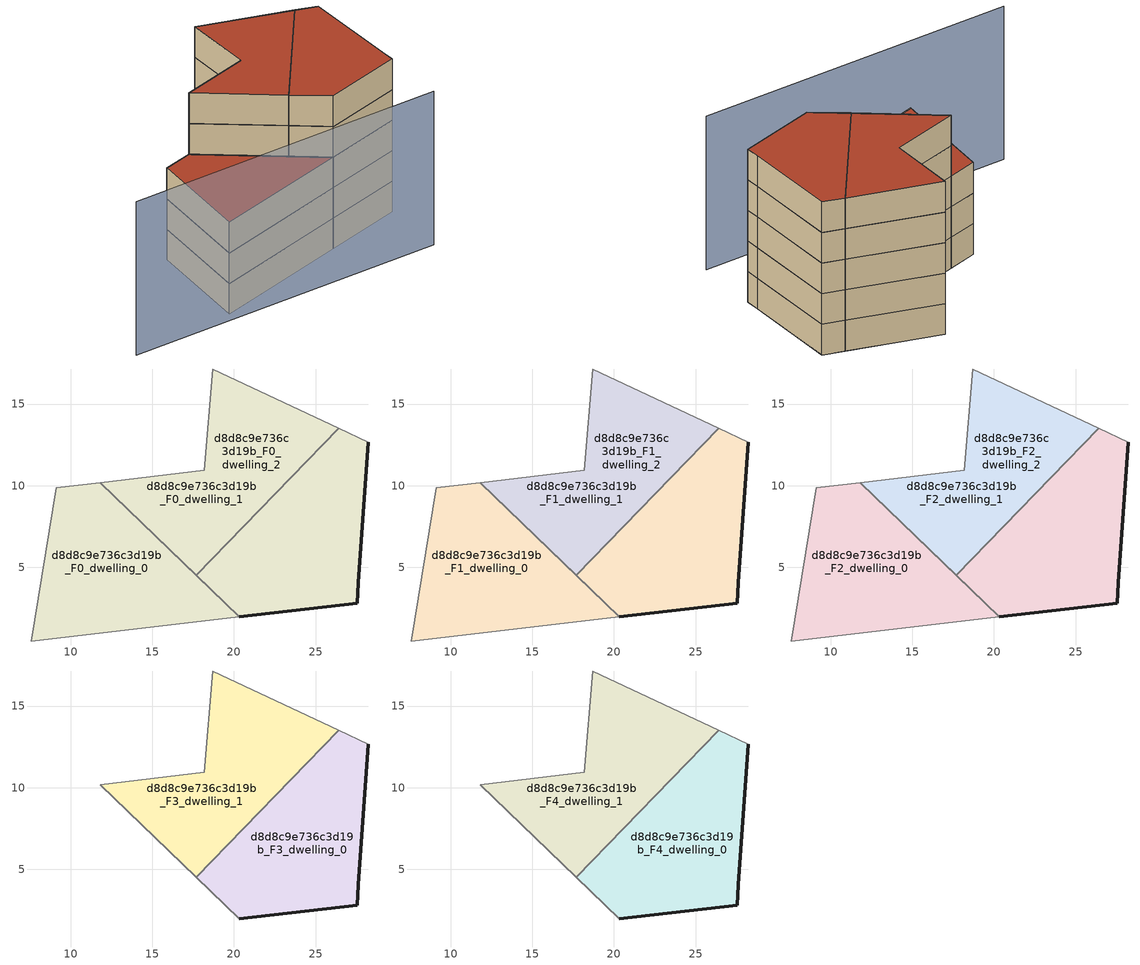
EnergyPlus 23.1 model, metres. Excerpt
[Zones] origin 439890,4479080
d8d8c9e736c3d19b_F0_dwelling_0
 floor ground (EU_floor_Construction): 20.31,1.97 11.82,10.19 9.12,9.88 7.57,0.49 z0; 27.54,2.81 27.62,4.07 28.24,12.66 26.43,13.52 17.7,4.5 20.31,1.97 z0
 wall outside (EU_wall_Construction): 28.24,12.66 27.62,4.07 27.54,2.81 20.32,1.97 z0:3
 wall adiabatic (EU_wall_Construction): 20.32,1.97 17.7,4.5 / 26.43,13.52 28.24,12.66 z0:3
 wall to d8d8c9e736c3d19b_F0_dwelling_1 (EU_wall_Construction): 17.7,4.5 26.43,13.52 z0:3
d8d8c9e736c3d19b_F0_dwelling_1
 floor ground (EU_floor_Construction): 17.7,4.5 26.43,13.52 18.71,17.15 18.18,10.94 11.82,10.19 z0; 20.31,1.97 11.82,10.19 9.12,9.88 7.57,0.49 z0
 wall adiabatic (EU_wall_Construction): 17.7,4.5 11.82,10.19 18.18,10.94 18.71,17.15 26.43,13.52 z0:3
d8d8c9e736c3d19b_F0_dwelling_2
 floor ground (EU_floor_Construction): 20.31,1.97 11.82,10.19 9.12,9.88 7.57,0.49 z0; 27.54,2.81 27.62,4.07 28.24,12.66 26.43,13.52 17.7,4.5 20.31,1.97 z0; 17.7,4.5 26.43,13.52 18.71,17.15 18.18,10.94 11.82,10.19 z0
 wall adiabatic (EU_wall_Construction): 11.82,10.19 20.32,1.97 7.57,0.49 9.12,9.88 11.82,10.19 z0:3
d8d8c9e736c3d19b_F1_dwelling_0
 floor adiabatic (EU_floor_Construction): 27.54,2.81 27.62,4.07 28.24,12.66 26.43,13.52 17.7,4.5 20.31,1.97 z3; 20.31,1.97 11.82,10.19 9.12,9.88 7.57,0.49 z3
 wall outside (EU_wall_Construction): 28.24,12.66 27.62,4.07 27.54,2.81 20.32,1.97 z3:6
 wall adiabatic (EU_wall_Construction): 20.32,1.97 17.7,4.5 / 26.43,13.52 28.24,12.66 z3:6
 wall to d8d8c9e736c3d19b_F1_dwelling_1 (EU_wall_Construction): 17.7,4.5 26.43,13.52 z3:6
d8d8c9e736c3d19b_F1_dwelling_1
 floor to d8d8c9e736c3d19b_F0_dwelling_1 (EU_floor_Construction): 17.7,4.5 26.43,13.52 18.71,17.15 18.18,10.94 11.82,10.19 z3; 20.31,1.97 11.82,10.19 9.12,9.88 7.57,0.49 z3
 wall adiabatic (EU_wall_Construction): 17.7,4.5 11.82,10.19 18.18,10.94 18.71,17.15 26.43,13.52 z3:6
d8d8c9e736c3d19b_F1_dwelling_2
 floor to d8d8c9e736c3d19b_F0_dwelling_2 (EU_floor_Construction): 20.31,1.97 11.82,10.19 9.12,9.88 7.57,0.49 z3; 27.54,2.81 27.62,4.07 28.24,12.66 26.43,13.52 17.7,4.5 20.31,1.97 z3
 floor adiabatic (EU_floor_Construction): 17.7,4.5 26.43,13.52 18.71,17.15 18.18,10.94 11.82,10.19 z3
 wall adiabatic (EU_wall_Construction): 11.82,10.19 20.32,1.97 7.57,0.49 9.12,9.88 11.82,10.19 z3:6
d8d8c9e736c3d19b_F2_dwelling_0
 floor adiabatic (EU_floor_Construction): 27.54,2.81 27.62,4.07 28.24,12.66 26.43,13.52 17.7,4.5 20.31,1.97 z6; 20.31,1.97 11.82,10.19 9.12,9.88 7.57,0.49 z6
 wall outside (EU_wall_Construction): 28.24,12.66 27.62,4.07 27.54,2.81 20.32,1.97 z6:9
 wall adiabatic (EU_wall_Construction): 20.32,1.97 17.7,4.5 / 26.43,13.52 28.24,12.66 z6:9
 wall to d8d8c9e736c3d19b_F2_dwelling_1 (EU_wall_Construction): 17.7,4.5 26.43,13.52 z6:9
 roof outside (EU_floor_Construction): 20.31,1.97 7.57,0.49 9.12,9.88 11.82,10.19 z9
d8d8c9e736c3d19b_F2_dwelling_1
 floor to d8d8c9e736c3d19b_F1_dwelling_1 (EU_floor_Construction): 17.7,4.5 26.43,13.52 18.71,17.15 18.18,10.94 11.82,10.19 z6; 20.31,1.97 11.82,10.19 9.12,9.88 7.57,0.49 z6
 wall adiabatic (EU_wall_Construction): 17.7,4.5 11.82,10.19 18.18,10.94 18.71,17.15 26.43,13.52 z6:9
 roof outside (EU_floor_Construction): 20.31,1.97 7.57,0.49 9.12,9.88 11.82,10.19 z9
d8d8c9e736c3d19b_F2_dwelling_2
 floor to d8d8c9e736c3d19b_F1_dwelling_2 (EU_floor_Construction): 20.31,1.97 11.82,10.19 9.12,9.88 7.57,0.49 z6; 27.54,2.81 27.62,4.07 28.24,12.66 26.43,13.52 17.7,4.5 20.31,1.97 z6
 floor adiabatic (EU_floor_Construction): 17.7,4.5 26.43,13.52 18.71,17.15 18.18,10.94 11.82,10.19 z6
 wall adiabatic (EU_wall_Construction): 11.82,10.19 20.32,1.97 7.57,0.49 9.12,9.88 11.82,10.19 z6:9
 ceiling adiabatic (EU_roof_Construction): 28.24,12.66 27.62,4.07 27.54,2.81 20.31,1.97 17.7,4.5 26.43,13.52 z9; 26.43,13.52 17.7,4.5 11.82,10.19 18.18,10.94 18.71,17.15 z9
 roof outside (EU_roof_Construction): 20.31,1.97 7.57,0.49 9.12,9.88 11.82,10.19 z9
d8d8c9e736c3d19b_F3_dwelling_0
 floor to d8d8c9e736c3d19b_F2_dwelling_0 (EU_floor_Construction): 27.54,2.81 27.62,4.07 28.24,12.66 26.43,13.52 17.7,4.5 20.31,1.97 z9
 wall outside (EU_wall_Construction): 28.24,12.66 27.62,4.07 27.54,2.81 20.32,1.97 z9:12
 wall adiabatic (EU_wall_Construction): 20.32,1.97 17.7,4.5 / 26.43,13.52 28.24,12.66 z9:12
 wall to d8d8c9e736c3d19b_F3_dwelling_1 (EU_wall_Construction): 17.7,4.5 26.43,13.52 z9:12
d8d8c9e736c3d19b_F3_dwelling_1
 floor to d8d8c9e736c3d19b_F2_dwelling_1 (EU_floor_Construction): 17.7,4.5 26.43,13.52 18.71,17.15 18.18,10.94 11.82,10.19 z9
 wall adiabatic (EU_wall_Construction): 17.7,4.5 11.82,10.19 18.18,10.94 18.71,17.15 26.43,13.52 z9:12
d8d8c9e736c3d19b_F4_dwelling_0
 floor to d8d8c9e736c3d19b_F3_dwelling_0 (EU_floor_Construction): 27.54,2.81 27.62,4.07 28.24,12.66 26.43,13.52 17.7,4.5 20.31,1.97 z12
 wall outside (EU_wall_Construction): 28.24,12.66 27.62,4.07 27.54,2.81 20.32,1.97 z12:15
 wall adiabatic (EU_wall_Construction): 20.32,1.97 17.7,4.5 / 26.43,13.52 28.24,12.66 z12:15
 wall to d8d8c9e736c3d19b_F4_dwelling_1 (EU_wall_Construction): 17.7,4.5 26.43,13.52 z12:15
 roof outside (EU_roof_Construction): 28.24,12.66 27.62,4.07 27.54,2.81 20.32,1.97 17.7,4.5 26.43,13.52 z15
d8d8c9e736c3d19b_F4_dwelling_1
 floor to d8d8c9e736c3d19b_F3_dwelling_1 (EU_floor_Construction): 17.7,4.5 26.43,13.52 18.71,17.15 18.18,10.94 11.82,10.19 z12
 wall adiabatic (EU_wall_Construction): 17.7,4.5 11.82,10.19 18.18,10.94 18.71,17.15 26.43,13.52 z12:15
 roof outside (EU_roof_Construction): 26.43,13.52 17.7,4.5 11.82,10.19 18.18,10.94 18.71,17.15 z15
shading: -2.1,1.09 26.86,-3.02 z0:15
[Building]
EU S2 Campaign: North Axis=0; Terrain=City; Solar Distribution=FullExterior
[Site:Location]
Madrid: Latitude=40.5; Longitude=-3.5; Time Zone=1; Elevation=609
[SizingPeriod:WeatherFileDays]
AnnualSizingPeriod: Begin Month=1; Begin Day of Month=1; End Month=12; End Day of Month=31; Day of Week for Start Day=Monday; Use Weather File Daylight Saving Period=No; Use Weather File Rain and Snow Indicators=No
[MATERIAL]
EU_InternalMass_Material: Roughness=MediumRough; Thickness=0.1; Conductivity=1; Density=1800; Specific Heat=900; Thermal Absorptance=0.9; Solar Absorptance=0.7; Visible Absorptance=0.7
[MATERIAL:NOMASS] Roughness=MediumRough; Thermal Absorptance=0.9; Solar Absorptance=0.7; Visible Absorptance=0.7
Name | Thermal Resistance
EU_wall_NoMass | 0.609216
EU_roof_NoMass | 0.513268
EU_floor_NoMass | 0.568163
[CONSTRUCTION]
EU_wall_Construction: EU_wall_NoMass
EU_roof_Construction: EU_roof_NoMass
EU_floor_Construction: EU_floor_NoMass
EU_InternalMass_Construction: EU_InternalMass_Material
[ZONE] Type=1; Multiplier=1; Ceiling Height=autocalculate; Floor Area=autocalculate; Part of Total Floor Area=Yes
Name | Volume
d8d8c9e736c3d19b_F0_dwelling_0; d8d8c9e736c3d19b_F1_dwelling_0; d8d8c9e736c3d19b_F2_dwelling_0 | 426.794
d8d8c9e736c3d19b_F3_dwelling_0; d8d8c9e736c3d19b_F4_dwelling_0 | 213.397
d8d8c9e736c3d19b_F0_dwelling_1; d8d8c9e736c3d19b_F1_dwelling_1; d8d8c9e736c3d19b_F2_dwelling_1 | 426.822
d8d8c9e736c3d19b_F3_dwelling_1 | 213.425
d8d8c9e736c3d19b_F4_dwelling_1 | 213.426
d8d8c9e736c3d19b_F0_dwelling_2 | 640.219
d8d8c9e736c3d19b_F1_dwelling_2; d8d8c9e736c3d19b_F2_dwelling_2 | 640.218
[INTERNALMASS] Construction=EU_InternalMass_Construction
Name | Zone or ZoneList | Surface Area
d8d8c9e736c3d19b_F0_dwelling_0_EU_InternalMass | d8d8c9e736c3d19b_F0_dwelling_0 | 71.1321
d8d8c9e736c3d19b_F0_dwelling_1_EU_InternalMass | d8d8c9e736c3d19b_F0_dwelling_1 | 71.1422
d8d8c9e736c3d19b_F0_dwelling_2_EU_InternalMass | d8d8c9e736c3d19b_F0_dwelling_2 | 71.1323
d8d8c9e736c3d19b_F1_dwelling_0_EU_InternalMass | d8d8c9e736c3d19b_F1_dwelling_0 | 71.1321
d8d8c9e736c3d19b_F1_dwelling_1_EU_InternalMass | d8d8c9e736c3d19b_F1_dwelling_1 | 71.1422
d8d8c9e736c3d19b_F1_dwelling_2_EU_InternalMass | d8d8c9e736c3d19b_F1_dwelling_2 | 71.1323
d8d8c9e736c3d19b_F2_dwelling_0_EU_InternalMass | d8d8c9e736c3d19b_F2_dwelling_0 | 71.1321
d8d8c9e736c3d19b_F2_dwelling_1_EU_InternalMass | d8d8c9e736c3d19b_F2_dwelling_1 | 71.1422
d8d8c9e736c3d19b_F2_dwelling_2_EU_InternalMass | d8d8c9e736c3d19b_F2_dwelling_2 | 71.1323
d8d8c9e736c3d19b_F3_dwelling_0_EU_InternalMass | d8d8c9e736c3d19b_F3_dwelling_0 | 106.703
d8d8c9e736c3d19b_F3_dwelling_1_EU_InternalMass | d8d8c9e736c3d19b_F3_dwelling_1 | 106.705
d8d8c9e736c3d19b_F4_dwelling_0_EU_InternalMass | d8d8c9e736c3d19b_F4_dwelling_0 | 106.703
d8d8c9e736c3d19b_F4_dwelling_1_EU_InternalMass | d8d8c9e736c3d19b_F4_dwelling_1 | 106.705
[OTHEREQUIPMENT] Fuel Type=Electricity; Design Level Calculation Method=Watts/Area; Power per Zone Floor Area=1; Fraction Latent=0; Fraction Radiant=0; Fraction Lost=0; Carbon Dioxide Generation Rate=0; EndUse Subcategory=EU_Step8_InternalGains
Name | Zone or ZoneList or Space or SpaceList | Schedule
EU_Step8_InternalGain_d8d8c9e736c3d19b_F0_dwelling_0_f000 | d8d8c9e736c3d19b_F0_dwelling_0 | EU_Step8_GainSchedule_d8d8c9e736c3d19b_F0_dwelling_0_f000
EU_Step8_InternalGain_d8d8c9e736c3d19b_F0_dwelling_1_f000 | d8d8c9e736c3d19b_F0_dwelling_1 | EU_Step8_GainSchedule_d8d8c9e736c3d19b_F0_dwelling_1_f000
EU_Step8_InternalGain_d8d8c9e736c3d19b_F0_dwelling_2_f000 | d8d8c9e736c3d19b_F0_dwelling_2 | EU_Step8_GainSchedule_d8d8c9e736c3d19b_F0_dwelling_2_f000
EU_Step8_InternalGain_d8d8c9e736c3d19b_F1_dwelling_0_f000 | d8d8c9e736c3d19b_F1_dwelling_0 | EU_Step8_GainSchedule_d8d8c9e736c3d19b_F1_dwelling_0_f000
EU_Step8_InternalGain_d8d8c9e736c3d19b_F1_dwelling_1_f000 | d8d8c9e736c3d19b_F1_dwelling_1 | EU_Step8_GainSchedule_d8d8c9e736c3d19b_F1_dwelling_1_f000
EU_Step8_InternalGain_d8d8c9e736c3d19b_F1_dwelling_2_f000 | d8d8c9e736c3d19b_F1_dwelling_2 | EU_Step8_GainSchedule_d8d8c9e736c3d19b_F1_dwelling_2_f000
EU_Step8_InternalGain_d8d8c9e736c3d19b_F2_dwelling_0_f000 | d8d8c9e736c3d19b_F2_dwelling_0 | EU_Step8_GainSchedule_d8d8c9e736c3d19b_F2_dwelling_0_f000
EU_Step8_InternalGain_d8d8c9e736c3d19b_F2_dwelling_1_f000 | d8d8c9e736c3d19b_F2_dwelling_1 | EU_Step8_GainSchedule_d8d8c9e736c3d19b_F2_dwelling_1_f000
EU_Step8_InternalGain_d8d8c9e736c3d19b_F2_dwelling_2_f000 | d8d8c9e736c3d19b_F2_dwelling_2 | EU_Step8_GainSchedule_d8d8c9e736c3d19b_F2_dwelling_2_f000
EU_Step8_InternalGain_d8d8c9e736c3d19b_F3_dwelling_0_f000 | d8d8c9e736c3d19b_F3_dwelling_0 | EU_Step8_GainSchedule_d8d8c9e736c3d19b_F3_dwelling_0_f000
EU_Step8_InternalGain_d8d8c9e736c3d19b_F3_dwelling_1_f000 | d8d8c9e736c3d19b_F3_dwelling_1 | EU_Step8_GainSchedule_d8d8c9e736c3d19b_F3_dwelling_1_f000
EU_Step8_InternalGain_d8d8c9e736c3d19b_F4_dwelling_0_f000 | d8d8c9e736c3d19b_F4_dwelling_0 | EU_Step8_GainSchedule_d8d8c9e736c3d19b_F4_dwelling_0_f000
EU_Step8_InternalGain_d8d8c9e736c3d19b_F4_dwelling_1_f000 | d8d8c9e736c3d19b_F4_dwelling_1 | EU_Step8_GainSchedule_d8d8c9e736c3d19b_F4_dwelling_1_f000
[ZONEVENTILATION:DESIGNFLOWRATE] Schedule=EU_AlwaysOn; Design Flow Rate Calculation Method=AirChanges/Hour; Air Changes per Hour=0.752966; Ventilation Type=Natural; Fan Pressure Rise=0; Fan Total Efficiency=1; Constant Term Coefficient=1; Temperature Term Coefficient=0; Velocity Term Coefficient=0; Velocity Squared Term Coefficient=0; Minimum Indoor Temperature=-100; Maximum Indoor Temperature=100; Delta Temperature=-100; Minimum Outdoor Temperature=-100; Maximum Outdoor Temperature=100; Maximum Wind Speed=40
Name | Zone or ZoneList or Space or SpaceList
EU_ConstantAir_d8d8c9e736c3d19b_F0_dwelling_0 | d8d8c9e736c3d19b_F0_dwelling_0
EU_ConstantAir_d8d8c9e736c3d19b_F0_dwelling_1 | d8d8c9e736c3d19b_F0_dwelling_1
EU_ConstantAir_d8d8c9e736c3d19b_F0_dwelling_2 | d8d8c9e736c3d19b_F0_dwelling_2
EU_ConstantAir_d8d8c9e736c3d19b_F1_dwelling_0 | d8d8c9e736c3d19b_F1_dwelling_0
EU_ConstantAir_d8d8c9e736c3d19b_F1_dwelling_1 | d8d8c9e736c3d19b_F1_dwelling_1
EU_ConstantAir_d8d8c9e736c3d19b_F1_dwelling_2 | d8d8c9e736c3d19b_F1_dwelling_2
EU_ConstantAir_d8d8c9e736c3d19b_F2_dwelling_0 | d8d8c9e736c3d19b_F2_dwelling_0
EU_ConstantAir_d8d8c9e736c3d19b_F2_dwelling_1 | d8d8c9e736c3d19b_F2_dwelling_1
EU_ConstantAir_d8d8c9e736c3d19b_F2_dwelling_2 | d8d8c9e736c3d19b_F2_dwelling_2
EU_ConstantAir_d8d8c9e736c3d19b_F3_dwelling_0 | d8d8c9e736c3d19b_F3_dwelling_0
EU_ConstantAir_d8d8c9e736c3d19b_F3_dwelling_1 | d8d8c9e736c3d19b_F3_dwelling_1
EU_ConstantAir_d8d8c9e736c3d19b_F4_dwelling_0 | d8d8c9e736c3d19b_F4_dwelling_0
EU_ConstantAir_d8d8c9e736c3d19b_F4_dwelling_1 | d8d8c9e736c3d19b_F4_dwelling_1
[HVACTEMPLATE:THERMOSTAT] Constant Heating Setpoint=20; Constant Cooling Setpoint=50
EU_HeatOnly_d8d8c9e736c3d19b_F0_dwelling_0; EU_HeatOnly_d8d8c9e736c3d19b_F0_dwelling_1; EU_HeatOnly_d8d8c9e736c3d19b_F0_dwelling_2; EU_HeatOnly_d8d8c9e736c3d19b_F1_dwelling_0; EU_HeatOnly_d8d8c9e736c3d19b_F1_dwelling_1; EU_HeatOnly_d8d8c9e736c3d19b_F1_dwelling_2; EU_HeatOnly_d8d8c9e736c3d19b_F2_dwelling_0; EU_HeatOnly_d8d8c9e736c3d19b_F2_dwelling_1; EU_HeatOnly_d8d8c9e736c3d19b_F2_dwelling_2; EU_HeatOnly_d8d8c9e736c3d19b_F3_dwelling_0; EU_HeatOnly_d8d8c9e736c3d19b_F3_dwelling_1; EU_HeatOnly_d8d8c9e736c3d19b_F4_dwelling_0; EU_HeatOnly_d8d8c9e736c3d19b_F4_dwelling_1
[HVACTEMPLATE:ZONE:IDEALLOADSAIRSYSTEM] System Availability Schedule=EU_AlwaysOn; Maximum Heating Supply Air Temperature=50; Minimum Cooling Supply Air Temperature=13; Maximum Heating Supply Air Humidity Ratio=0.0156; Minimum Cooling Supply Air Humidity Ratio=0.0077; Heating Limit=NoLimit; Cooling Limit=NoLimit; Heating Availability Schedule=EU_AlwaysOn; Cooling Availability Schedule=EU_CoolingOff; Dehumidification Control Type=ConstantSensibleHeatRatio; Cooling Sensible Heat Ratio=0.7; Dehumidification Setpoint=60; Humidification Control Type=None; Humidification Setpoint=30; Outdoor Air Method=None; Outdoor Air Flow Rate per Person=0.00944; Outdoor Air Flow Rate per Zone Floor Area=0; Outdoor Air Flow Rate per Zone=0; Demand Controlled Ventilation Type=None; Outdoor Air Economizer Type=NoEconomizer; Heat Recovery Type=None; Sensible Heat Recovery Effectiveness=0.7; Latent Heat Recovery Effectiveness=0.65
Name | Template Thermostat
d8d8c9e736c3d19b_F0_dwelling_0 | EU_HeatOnly_d8d8c9e736c3d19b_F0_dwelling_0
d8d8c9e736c3d19b_F0_dwelling_1 | EU_HeatOnly_d8d8c9e736c3d19b_F0_dwelling_1
d8d8c9e736c3d19b_F0_dwelling_2 | EU_HeatOnly_d8d8c9e736c3d19b_F0_dwelling_2
d8d8c9e736c3d19b_F1_dwelling_0 | EU_HeatOnly_d8d8c9e736c3d19b_F1_dwelling_0
d8d8c9e736c3d19b_F1_dwelling_1 | EU_HeatOnly_d8d8c9e736c3d19b_F1_dwelling_1
d8d8c9e736c3d19b_F1_dwelling_2 | EU_HeatOnly_d8d8c9e736c3d19b_F1_dwelling_2
d8d8c9e736c3d19b_F2_dwelling_0 | EU_HeatOnly_d8d8c9e736c3d19b_F2_dwelling_0
d8d8c9e736c3d19b_F2_dwelling_1 | EU_HeatOnly_d8d8c9e736c3d19b_F2_dwelling_1
d8d8c9e736c3d19b_F2_dwelling_2 | EU_HeatOnly_d8d8c9e736c3d19b_F2_dwelling_2
d8d8c9e736c3d19b_F3_dwelling_0 | EU_HeatOnly_d8d8c9e736c3d19b_F3_dwelling_0
d8d8c9e736c3d19b_F3_dwelling_1 | EU_HeatOnly_d8d8c9e736c3d19b_F3_dwelling_1
d8d8c9e736c3d19b_F4_dwelling_0 | EU_HeatOnly_d8d8c9e736c3d19b_F4_dwelling_0
d8d8c9e736c3d19b_F4_dwelling_1 | EU_HeatOnly_d8d8c9e736c3d19b_F4_dwelling_1
[SIZING:ZONE] Zone Cooling Design Supply Air Temperature Input Method=SupplyAirTemperature; Zone Cooling Design Supply Air Temperature=13; Zone Heating Design Supply Air Temperature Input Method=SupplyAirTemperature; Zone Heating Design Supply Air Temperature=50; Zone Cooling Design Supply Air Humidity Ratio=0.008; Zone Heating Design Supply Air Humidity Ratio=0.008; Cooling Design Air Flow Method=DesignDay; Cooling Design Air Flow Rate=0; Cooling Minimum Air Flow per Zone Floor Area=0.000762; Cooling Minimum Air Flow=0; Cooling Minimum Air Flow Fraction=0.2; Heating Design Air Flow Method=DesignDay; Heating Design Air Flow Rate=0; Heating Maximum Air Flow per Zone Floor Area=0.002032; Heating Maximum Air Flow=0.141576; Heating Maximum Air Flow Fraction=0.3; Account for Dedicated Outdoor Air System=No; Dedicated Outdoor Air System Control Strategy=NeutralSupplyAir; Dedicated Outdoor Air Low Setpoint Temperature for Design=autosize; Dedicated Outdoor Air High Setpoint Temperature for Design=autosize; Zone Load Sizing Method=Sensible Load Only No Latent Load; Zone Latent Cooling Design Supply Air Humidity Ratio Input Method=HumidityRatioDifference; Zone Cooling Design Supply Air Humidity Ratio Difference=0.005; Zone Latent Heating Design Supply Air Humidity Ratio Input Method=HumidityRatioDifference; Zone Humidification Design Supply Air Humidity Ratio Difference=0.005
d8d8c9e736c3d19b_F0_dwelling_0; d8d8c9e736c3d19b_F0_dwelling_1; d8d8c9e736c3d19b_F0_dwelling_2; d8d8c9e736c3d19b_F1_dwelling_0; d8d8c9e736c3d19b_F1_dwelling_1; d8d8c9e736c3d19b_F1_dwelling_2; d8d8c9e736c3d19b_F2_dwelling_0; d8d8c9e736c3d19b_F2_dwelling_1; d8d8c9e736c3d19b_F2_dwelling_2; d8d8c9e736c3d19b_F3_dwelling_0; d8d8c9e736c3d19b_F3_dwelling_1; d8d8c9e736c3d19b_F4_dwelling_0; d8d8c9e736c3d19b_F4_dwelling_1
[SCHEDULE:CONSTANT]
Name | Hourly Value
EU_AlwaysOn | 1
EU_CoolingOff | 0
[SCHEDULE:FILE] Column Number=1; Rows to Skip at Top=0; Number of Hours of Data=8760; Column Separator=Comma; Interpolate to Timestep=No; Minutes per Item=60; Adjust Schedule for Daylight Savings=Yes
Name | File
EU_Step8_GainSchedule_d8d8c9e736c3d19b_F0_dwelling_0_f000 | ../../schedules/d8d8c9e736c3d19b/d8d8c9e736c3d19b_F0_dwelling_0_f000_gain.csv
EU_Step8_GainSchedule_d8d8c9e736c3d19b_F0_dwelling_1_f000 | ../../schedules/d8d8c9e736c3d19b/d8d8c9e736c3d19b_F0_dwelling_1_f000_gain.csv
EU_Step8_GainSchedule_d8d8c9e736c3d19b_F0_dwelling_2_f000 | ../../schedules/d8d8c9e736c3d19b/d8d8c9e736c3d19b_F0_dwelling_2_f000_gain.csv
EU_Step8_GainSchedule_d8d8c9e736c3d19b_F1_dwelling_0_f000 | ../../schedules/d8d8c9e736c3d19b/d8d8c9e736c3d19b_F1_dwelling_0_f000_gain.csv
EU_Step8_GainSchedule_d8d8c9e736c3d19b_F1_dwelling_1_f000 | ../../schedules/d8d8c9e736c3d19b/d8d8c9e736c3d19b_F1_dwelling_1_f000_gain.csv
EU_Step8_GainSchedule_d8d8c9e736c3d19b_F1_dwelling_2_f000 | ../../schedules/d8d8c9e736c3d19b/d8d8c9e736c3d19b_F1_dwelling_2_f000_gain.csv
EU_Step8_GainSchedule_d8d8c9e736c3d19b_F2_dwelling_0_f000 | ../../schedules/d8d8c9e736c3d19b/d8d8c9e736c3d19b_F2_dwelling_0_f000_gain.csv
EU_Step8_GainSchedule_d8d8c9e736c3d19b_F2_dwelling_1_f000 | ../../schedules/d8d8c9e736c3d19b/d8d8c9e736c3d19b_F2_dwelling_1_f000_gain.csv
EU_Step8_GainSchedule_d8d8c9e736c3d19b_F2_dwelling_2_f000 | ../../schedules/d8d8c9e736c3d19b/d8d8c9e736c3d19b_F2_dwelling_2_f000_gain.csv
EU_Step8_GainSchedule_d8d8c9e736c3d19b_F3_dwelling_0_f000 | ../../schedules/d8d8c9e736c3d19b/d8d8c9e736c3d19b_F3_dwelling_0_f000_gain.csv
EU_Step8_GainSchedule_d8d8c9e736c3d19b_F3_dwelling_1_f000 | ../../schedules/d8d8c9e736c3d19b/d8d8c9e736c3d19b_F3_dwelling_1_f000_gain.csv
EU_Step8_GainSchedule_d8d8c9e736c3d19b_F4_dwelling_0_f000 | ../../schedules/d8d8c9e736c3d19b/d8d8c9e736c3d19b_F4_dwelling_0_f000_gain.csv
EU_Step8_GainSchedule_d8d8c9e736c3d19b_F4_dwelling_1_f000 | ../../schedules/d8d8c9e736c3d19b/d8d8c9e736c3d19b_F4_dwelling_1_f000_gain.csv
